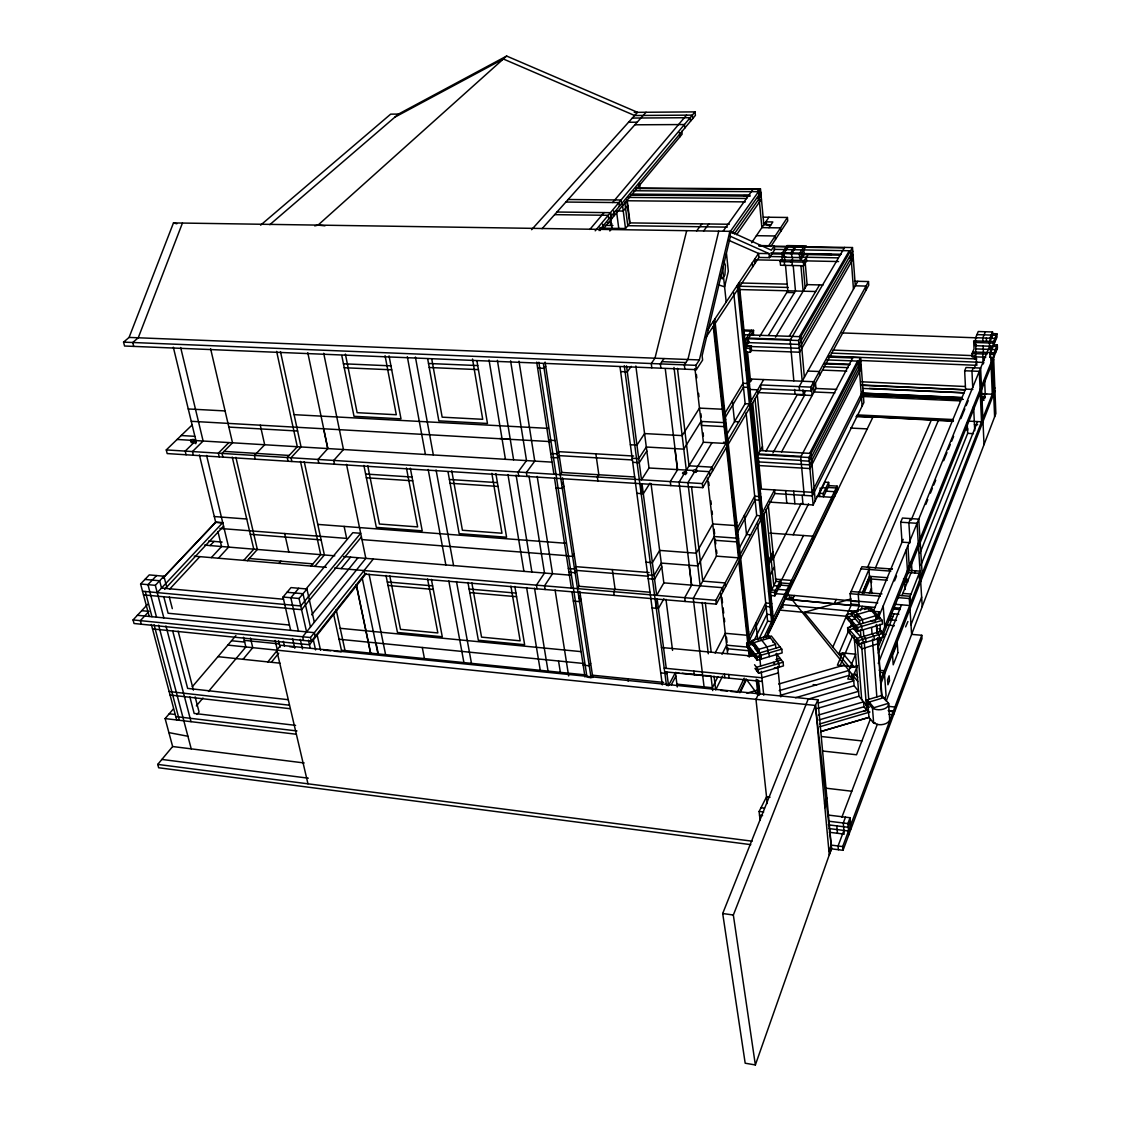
<?xml version="1.0" encoding="UTF-8"?>
<svg xmlns="http://www.w3.org/2000/svg" width="1121" height="1121" viewBox="0 0 1121 1121"><rect width="100%" height="100%" fill="white"/><g stroke="black" fill="none" stroke-linecap="round" stroke-linejoin="round"><path stroke-width="1.5" d="M696.351 369.65L702.615 360.065L702.124 355.763L730.402 236.321L729.883 231.332L173.475 222.925L129.083 337.421L123.562 342.129L124.557 346.011L696.351 369.65L695.861 365.334L699.392 359.953L729.883 231.332L771.346 250.193L774.219 245.821L758.693 245.541M718.743 231.164L687.93 359.491L684.356 364.871L684.861 369.173M686.697 230.674L654.972 358.202L651.273 363.526L651.805 367.814M769.006 224.803C764.116 223.191 766.806 226.834 770.912 224.831M808.311 698.789L722.695 913.503L745.185 1063.212L755.358 1064.95L831.53 848.443L815.443 705.445L817.882 699.756L280.726 645.262L276.705 650.194L307.967 783.817M227.815 645.107L815.443 705.445L829.274 854.833L831.558 848.835L843.02 850.307L921.994 638.718L921.77 635.271L911.625 634.374L909.972 608.997M850.391 821.455L848.205 827.298L828.223 824.818M843.02 850.307L842.698 846.579L921.77 635.271M843.931 830.437L838.06 845.991L838.396 849.718M848.849 834.725L847.882 823.571L850.082 817.727L828.125 815.051M845.486 817.167L843.272 823.01L844.141 832.903M828.937 851.105L831.222 845.108L842.698 846.579M841.857 817.251L877.267 724.446M886.179 701.059L995.854 413.607L993.514 354.32L997.312 344.918L993.738 344.806M884.483 699.616L886.066 695.482L884.259 670.722L879.116 670.232M182.443 223.065L138.247 337.785L132.754 342.508L133.735 346.389M910.995 624.789L921.644 597.115M870.372 719.079L856.542 754.769L822.758 751.028M880.447 680.447L994.803 387.81M880.728 684.048L994.93 390.921M755.358 1064.95L733.344 915.03L815.443 705.445M894.964 604.289L909.734 605.508L909.285 598.516L920.033 571.164L908.711 570.309M824.916 807.666L827.242 801.753M920.859 565.362L977.526 421.58M878.275 663.408L901.522 604.836M981.379 403.574L985.205 393.919L984.63 380.594M914.694 572.971L915.549 570.827M824.566 803.827L826.892 797.942M919.907 553.27L967.675 433.365L967.157 422.603M878.275 653.151L893.998 613.818M901.929 595.629L911.933 570.547L911.387 561.859M877.743 644.057L880.237 637.849M882.129 633.155L990.992 362.7M878.107 647.49L993.654 359.561M997.312 344.918L997.438 348.099L993.64 357.515L990.053 357.389L989.927 354.194L996.989 336.959L996.863 333.764L992.281 333.61M990.053 357.389L990.698 355.805M894.53 580.916L896.506 576.096M925.778 504.478L927.768 499.616M930.416 493.128L932.406 488.266M933.737 485.029L935.713 480.166M943.672 460.717L946.979 452.618M948.31 449.381L950.3 444.519M951.617 441.268L953.607 436.405M960.893 418.581L964.873 408.857M966.19 405.62L968.18 400.758M990.432 349.416L991.707 346.291L991.847 349.472L995.42 349.598L995.546 352.793M993.192 346.319L993.052 343.096L996.863 333.764M853.81 674.744L856.99 667.009L837.401 665.159L842.572 652.983L855.687 654.188L848.933 670.442L849.34 675.332L847.812 679.018L852.675 679.494L852.268 674.59L855.827 674.94L857.761 677.252M878.36 617.797L989.591 346.193L989.451 342.97L992.66 335.193L992.519 331.984L978.255 331.522L975.62 337.715L975.242 345.688L996.681 346.473L996.807 349.654M990.095 341.415L989.969 338.192L992.519 331.984M872.67 609.74L870.316 611.043L879.032 611.786L875.291 620.88L871.073 620.936M910.602 518.589L908.865 522.75L910.154 542.718L902.027 542.144L900.709 522.204L902.461 518.042L918.758 519.135L919.991 539.075M973.322 367.786L971.963 371.051L972.734 387.74M873.553 610.763L903.19 539.341M911.163 520.144L965.545 389.099L964.663 370.757L966.036 367.506L980.637 368.066L984.014 444.659M974.107 368.473L976.727 362.167L983.846 362.433L983.201 364.017L982.753 353.928M985.373 331.76L982.781 337.953L982.921 341.162M840.133 665.412L852.661 635.761M975.242 345.688L975.915 344.119L975.606 353.676L976.867 365.334M985.765 357.235L972.187 356.73L972.047 353.549L974.037 348.827L973.673 340.868L993.696 341.527L993.823 344.75M972.187 356.73L972.846 355.147M860.536 610.623L862.343 606.377M869.406 593.177L871.437 588.357M857.999 614.518L857.117 616.592L860.045 616.844M905.614 626.891L907.898 621.524M862.413 593.331L869.742 576.208M863.983 593.191L870.639 577.609L871.802 593.079M841.955 654.426L838.662 654.118L848.765 630.422M850.124 627.27L852.142 622.533M856.766 611.674L859.148 606.111L858.224 594.368L869.868 567.338M875.347 568.137L938.291 420.627M862.315 593.023L869.462 576.32L868.943 569.468M832.847 647.069L851.091 605.438L850.138 593.71L861.923 566.736L891.966 569.034M867.486 567.534L931.467 419.716M758.595 693.745L755.974 699.336L767.268 803.519M739.356 692.624L746.011 678.836M765.993 637.387L837.387 489.359M740.168 692.582L746.488 679.494L758.02 694.992M766.456 638.017L873.035 416.872L953.34 421.356M744.218 678.177L737.478 692.119L730.78 691.433M763.401 638.536L771.598 621.595L767.605 621.244L758.623 639.699M772.677 619.353L837.121 486.122L828.909 485.617L823.445 496.757L823.164 493.506L828.643 482.38L824.986 482.156L819.493 493.268L819.773 496.519M834.108 603.827L836.224 599.455M750.72 655.925L752.864 651.525M772.523 611.295L770.884 614.672L766.89 614.322L754.265 640.105M770.94 595.531L774.849 595.854L781.183 582.948L789.955 583.649L790.277 587.054M771.724 603.476L770.085 606.839L766.077 606.489L749.094 640.946M774.849 595.854L774.513 592.434L780.847 579.543L781.351 584.644M771.374 600.001L769.735 603.336L765.713 603L748.155 638.522M781.799 579.641L803.463 535.502M875.081 607.442L785.204 599.16L784.742 594.41L775.914 593.682L775.578 590.263L771.654 589.954L775.9 581.365L768.305 505.249M748.646 631.712L746.894 635.257L725.273 633.295L715.142 653.067M768.53 591.664L770.183 588.329M769.609 502.11L813.145 504.968L863.885 402.509L860.592 357.683L828.727 356.464M863.254 393.961L812.347 495.916L774.863 493.534L716.333 604.135L364.801 574.12L311.302 641.226L134.03 623.5L133.063 619.927L147.65 604.331M722.611 676.033L715.688 689.905L714.049 676.145M793.122 534.773L808.577 503.805M770.183 575.367L774.457 566.848M863.002 390.542L812.024 492.301L761.453 489.106L752.709 402.663M717.93 676.636L712.353 687.734L676.916 684.146M772.607 559.996L801.235 503.315M721.98 654.342L726.632 645.164L748.197 647.167M769.02 563.849L773.308 555.371M760.094 820.348L759.113 811.464L766.54 796.835L770.015 797.255M772.972 551.924L768.67 560.388L765.517 560.15M861.096 364.633L809.6 464.865L758.707 461.908L759.071 461.235M861.348 368.108L809.937 468.55L759.071 465.565M860.844 361.158L809.278 461.179L801.067 460.717M792.183 599.833L794.425 595.503M813.145 504.968L808.956 457.494L860.592 357.683M809.684 453.346L857.509 361.102M768.137 632.384L782.584 604.625L855.127 611.618M851.091 605.438L785.204 599.16L787.46 594.845L851.273 600.87M852.941 357.389L800.73 457.032L804.205 495.398M671.297 684.777L675.879 676.131M624.285 365.726L666.463 685.309L668.522 685.52L675.417 672.558L678.822 672.894M716.333 604.135L715.885 600.338L774.513 489.919L774.863 493.534M739.285 548.071L756.689 515.492L746.096 412.752M738.543 538.5L736.721 541.891L714.609 540.266M760.907 496.981L759.197 500.162L755.092 499.896L736.763 533.708M781.575 451.945L815.948 388.469L815.499 383.34M738.136 534.745L736.315 538.122L714.189 536.525L697.78 565.937L661.292 563.078L654.061 575.423L647.686 574.905M760.542 493.296L758.819 496.477L754.699 496.211L737.17 528.467M191.971 425.111L166.272 449.913L167.183 453.571L702.797 487.635L760.921 388.749L811.142 390.977L868.747 285.154L868.495 281.553L854.426 281.217M707.491 478.078L716.431 556.142L693.268 598.418L704.072 686.893M772.93 453.024L804.64 395.153L804.346 391.719M736.777 522.148L734.942 525.511L712.746 523.955L696.253 553.199L659.652 550.411L652.38 562.686L646.004 562.182M757.558 484.132L759.281 480.979M811.142 390.977L810.805 387.123L868.495 281.553M758.595 392.588L803.393 394.606L805.551 390.683M765.993 451.062L797.171 394.816L812.136 395.489L811.548 388.623M857.817 281.301L799.203 386.619L799.553 390.458M762.448 446.578L757.964 454.594L808.956 457.494M663.94 598.726L658.405 608.465L652.086 607.918M853.291 258.545L799.637 352.218L751.546 350.425L750.369 352.316L746.222 352.162M651.021 483.585L663.842 582.864L656.668 595.321L642.011 483.768M853.025 254.887L799.301 348.323L747.006 346.403L746.614 342.536L798.951 344.413L852.759 251.216M799.399 336.65L849.298 250.74M802.202 381.21L798.6 340.504L852.478 247.545L774.429 246.158M661.782 566.862L654.566 579.235L648.204 578.716M844.645 247.405L790.151 340.195L793.836 380.86M702.797 487.635L702.335 483.585L763.709 379.571M789.324 336.16L819.549 284.93M588.357 677.364L591.033 677.645L592.463 675.206L663.66 682.409M590.669 663.352L589.226 665.776L583.186 665.173M726.954 434.345L745.157 403.672L733.737 292.847M726.072 423.402L724.152 426.597L701.452 425.42L701.802 421.706M749.473 384.377L747.679 387.362L743.461 387.179L725.133 417.558M725.637 419.422L723.718 422.603L700.989 421.44L683.796 449.143L646.299 447.013L638.718 458.643L632.174 458.265M749.08 380.481L747.287 383.466L743.055 383.284L724.698 413.593M626.513 365.81L641.492 479.774L649.017 468.003L693.24 470.47A2.116 1.009 -6.6 0 1 695.581 469.755L696.085 469.811A2.116 1.009 -6.6 0 1 697.122 470.848L696.926 471.114A2.116 1.009 -6.6 0 1 694.572 471.829L687.916 482.689L700.163 585.849M711.975 442.711L695.693 469.769L696.001 472.431M775.466 337.197L807.092 284.622L805.074 260.969M724.194 406.068L722.26 409.221L699.462 408.114L682.171 435.607L644.575 433.575L636.938 445.121L630.38 444.757M745.955 370.392L747.749 367.436M684.034 474.015L679.088 482.128L691.657 585.148L684.707 597.689L685.169 601.473M694.95 368.627L703.385 442.235L685.281 471.969L685.59 474.645M768.502 335.277L795.462 290.998L793.22 265.579M665.271 368.781L677.588 469.727L670.288 481.582L670.792 485.589M759.674 336.468L787.811 290.801L785.527 265.411M783.271 256.793L780.174 261.627L780.51 265.257L803.659 265.747L806.658 260.885L806.349 257.241M750.369 352.316L749.977 348.449L751.546 345.927L748.786 345.829M803.659 265.747L803.351 262.104L808.339 254.033L805.761 253.991M747.399 345.772L745.829 348.295L749.977 348.449M804.486 253.963L800.478 260.394L800.17 256.737M749.08 341.975L748.099 343.558L746.026 343.474L746.614 342.536M786.227 246.9L781.954 253.556L782.276 257.213L801.599 257.592L804.107 253.556L803.799 249.913M748.099 343.558L747.707 339.677L753.564 330.317L743.279 329.966M801.599 257.592L801.291 253.921L806.293 245.919L787.082 245.583L786.578 246.368M580.972 599.231L579.487 601.599L573.349 601.066M746.026 343.474L745.633 339.593L751.49 330.247M803.869 246.676L799.343 253.892L799.665 257.55M649.97 483.193L643.328 493.73L636.84 493.296M790.445 261.838L791.468 260.212M578.926 597.899L580.412 595.545M577.511 588.623L579.011 586.269L562.602 477.854M790.319 253.71L795.392 245.723M796.667 245.751L791.608 253.738L791.93 257.396M782.276 257.213L784.728 256.443L784.21 257.241L783.873 253.598L789.002 245.611M646.817 451.034L639.25 462.693L632.706 462.3M574.134 554.11L572.621 556.422L566.427 555.932M705.922 337.421L758.931 257.438L769.468 257.648L774.583 249.815L774.219 245.821M770.772 246.578L787.727 220.837L787.432 217.474L763.331 217.166M768.558 246.003L787.432 217.474M707.701 329.812L758.539 253.43L769.09 253.64L769.468 257.648M768.978 227.717L772.845 221.958L765.797 221.86M751.616 242.739L764.368 223.962C770.365 222.855 760.444 222.252 764.368 223.962M765.265 222.645L768.936 217.236M664.024 358.552L660.353 363.891L660.886 368.192M563.863 486.192L562.308 488.42L556.016 488.013M561.705 484.496L563.26 482.268M736.637 234.667L761.439 199.188M734.283 233.967L761.117 195.769M560.22 474.659L561.775 472.445L545.086 362.097M731.943 233.266L760.781 192.322M729.589 232.537L760.458 188.889L636.153 188.006M631.249 366.329L627.312 371.864L620.642 371.583M757.292 191.691L759.281 188.874M723.213 231.01L753.354 188.832M703.582 231.052L708.766 223.976M696.617 230.94L701.858 223.878M545.703 366.259L544.077 368.333L537.618 368.066M366.203 573.518L309.466 644.743L152.526 628.937M311.302 641.226L310.475 637.541L373.307 558.987M271.352 662.273L278.765 653.151M311.652 614.798L357.991 557.726M603.294 228.194L625.49 228.516L630.058 222.897L627.101 199.482M267.835 661.908L277.391 650.18L275.121 640.469M341.162 568.613L350.565 557.123M361.424 536.903L301.577 609.684L143.488 594.873M609.824 230.996L612.024 228.32L610.777 218.805M610.16 225.447L611.716 223.583M627.858 205.479L623.262 211.042L616.494 210.958L618.75 228.418M750.818 844.645L158.65 767.759L157.739 764.41L172.634 746.53L165.123 718.589L173.307 709.004M306.005 589.001L352.807 532.685L360.682 533.302L300.736 605.957L142.535 591.243M306.579 631.908L299.055 598.488L306.93 589.001L290.998 587.586L283.038 597.017L290.675 630.338M599.104 230.604L695.412 115.365L695.034 111.89L634.234 112.352M197.058 714.427L199.062 712.017L195.138 696.856M243.047 659.302L252.757 647.658L250.431 637.989M314.805 566.371L324.375 554.965L304.225 461.67M298.761 588.273L290.843 597.731L298.424 631.095M311.106 566.063L320.704 554.671L300.484 461.432M196.343 705.922L202.971 698.033M208.492 691.447L245.849 646.943L243.509 637.289M595.195 230.828L695.034 111.89M589.842 229.441L604.093 212.584M612.612 202.509L686.514 115.141M192.28 686.753L235.9 635.621M279.017 563.345L280.909 561.173M542.06 228.712L646.06 112.254M247.349 560.668L257.354 549.458L235.886 457.34M243.761 560.36L253.78 549.164L232.257 457.102M531.592 229.693L637.513 112.324L506.636 56.05L398.445 114.09L269.811 224.676M218.427 558.216L228.6 547.09L206.6 455.476M211.337 557.613L221.552 546.516L217.936 531.564M169.537 589.254L199.846 556.647M210.131 545.577L214.013 541.415M164.605 589.366L223.569 526.155M157.234 592.617L222.729 522.652L215.638 522.106L163.232 577.749M149.219 616.452L140.601 583.985L155.329 585.33L163.918 576.222L166.735 587.082M163.246 577.805L215.708 522.372L222.799 522.947M156.576 575.563L147.958 584.658L156.52 617.167M140.601 583.985L149.261 574.905L163.918 576.222M228.852 442.585L218.343 453.178L219.226 456.878M193.358 443.117A1.934 0.827 -13.2 0 1 193.316 441.66A1.934 0.827 -13.2 0 1 196.175 441.828A1.934 0.827 -13.2 0 1 193.358 443.117L185.203 451.104L186.1 454.776M314.707 225.881L318.042 225.111L506.636 56.05M260.604 225.167L390.683 114.146L398.445 114.09M394.914 117.13L503.343 58.993L634.64 115.505L692.344 115.113L692.722 118.588M863.562 711.457L866.729 710.154L861.39 642.487M875.039 722.653L873.637 723.073L868.971 717.37L867.808 702.475L883.782 697.654M881.891 695.412L865.944 700.233L872.488 708.136L873.637 723.073L878.682 724.67A9.178 5.367 -2.4 0 0 889.612 718.211L888.519 703.287L881.891 695.412L877.589 637.695M866.337 705.207L867.738 704.773M869.602 707.029L868.2 707.463L858.966 696.253L854.188 637.036M819.913 726.716L869.98 712.003M778.394 672.88L761.888 677.771L664.192 668.158M761.383 659.008L760.977 655.281L750.762 642.011L746.642 643.216L747.034 646.929L757.207 660.241L782.15 652.898L781.785 649.157L771.346 635.999L768.221 636.91M858.364 611.281L846.565 614.728L846.859 618.428L858.041 631.291L882.479 624.089L882.213 620.361L870.779 607.638L864.571 609.46M775.956 659.582L780.076 658.363M781.337 659.961L756.493 667.289L756.899 670.989M881.246 631.207L856.906 638.395L857.201 642.095M754.559 664.739L758.202 669.545L783.089 662.189L783.453 665.902L758.609 673.245L754.965 668.438M847.616 627.634L858.784 640.567L883.166 633.365L883.432 637.064L859.078 644.281L847.924 631.319L847.616 627.634L854.3 625.672M770.295 637.835L753.746 642.683L754.139 646.397M752.457 644.211L748.31 645.416L748.45 646.649M871.185 610.385L854.959 615.135L855.253 618.848L851.189 620.039L851.498 623.752M775.494 644.435L768.572 635.663L752.051 640.483L758.861 649.311L775.494 644.435L775.886 648.162M875.949 615.695L868.355 607.218L852.156 611.954L859.653 620.474L875.949 615.695L875.991 619.156M748.043 656.163L754.685 654.216M780.02 646.943L755.106 654.272L755.498 657.999M880.293 618.231L855.869 625.406L856.29 631.796M746.642 643.216L756.815 656.5L781.785 649.157M863.142 643.076L862.848 639.376L853.501 628.587L849.466 629.778L849.76 633.449M846.565 614.728L857.747 627.564L882.213 620.361M761.117 656.528L756.941 657.747L746.768 644.463M838.662 654.118L842.572 652.983L853.95 666.729M857.537 665.664L849.998 667.892L804.303 612.388L851.021 598.964M818.372 715.058L863.562 701.83L863.955 706.776L868.579 712.424M818.82 720.004L863.955 706.776M819.815 723.928L866.729 710.154M809.25 698.817L854.132 685.758L858.56 691.307L818.512 702.993M817.293 708.43L858.966 696.253M785.204 599.16L791.846 597.255L794.06 599.903M889.135 569.762L892.442 568.809M779.221 690.606L848.933 670.442M779.824 695.468L849.34 675.332L853.726 680.811L795.476 697.724M746.852 693.17L757.81 690.004M778.675 684.034L844.575 665.019M774.331 667.85L779.319 667.121L778.941 663.422L777.203 661.18L776.419 653.445M632.328 118.055L690.172 117.691L690.55 121.18M628.559 122.245L637.176 122.203M634.864 124.795L684.413 124.543L684.805 128.06M635.761 188.468L760.136 189.351L760.781 196.231M633.715 190.738L758.483 191.691L761.888 227.619L780.538 227.885L780.847 231.29M759.267 192.784L760.458 192.798M632.412 194.101L749.949 195.068M629.988 194.662L689.373 195.166M743.531 195.615L748.772 195.657M631.361 195.138L750.187 196.147M627.69 197.408L746.754 198.473M757.936 198.571L759.127 198.585M568.137 199.51L621.076 200L621.552 203.742M626.373 200.757L745.339 201.892M565.867 202.046L618.918 202.579L619.395 206.32M556.955 212.023L610.455 212.668L610.945 216.437M554.629 214.643L608.227 215.302L608.731 219.085M607.484 222.575L610.819 222.631M630.058 222.897L729.309 224.256M765.755 224.761L763.849 224.732L760.458 188.889M605.158 225.377L612.949 225.489M727.305 227.129L627.774 225.699L624.803 202.242M756.409 235.676L775.2 235.985L775.508 239.404M758.805 245.877L769.216 246.074M774.079 246.69L844.337 247.937M774.079 249.366L850.615 250.768L853.459 289.12M770.94 252.926L783.117 253.164M804.107 253.556L841.339 254.271M781.954 253.556L801.291 253.921M810.007 254.061L831.796 254.481M771.136 253.864L783.243 254.089M804.149 254.495L839.853 255.182M769.398 256.513L785.821 256.835M838.27 257.872L802.496 257.171L802.174 253.528M849.844 258.096L851.161 258.124M781.211 260.002L804.36 260.478L804.668 264.122M755.89 259.848L781.855 260.38M806.658 260.885L838.55 261.543M780.174 261.627L803.351 262.104M740.827 282.982L786.732 284.117M807.092 284.622L823.038 285.014M739.664 286.233L788.105 287.466M739.243 289.54L815.654 291.516M786.802 292.455L794.453 292.651M976.937 334.619L991.244 335.081L991.384 338.29L994.972 338.416L995.098 341.611M992.66 335.193L996.233 335.305L996.359 338.5M975.62 337.715L989.969 338.192M744.33 330.947L752.976 331.241L753.368 335.095L753.564 330.317M975.102 342.48L993.052 343.096M743.615 334.731L800.814 336.706L804.374 377.329M746.614 338.024L790.529 339.565M746.222 338.654L798.6 340.504M745.633 339.593L747.707 339.677M976.125 348.911L989.002 349.374M842.025 332.923L976.783 337.841M972.706 351.966L994.145 352.751L994.285 355.946M972.047 353.549L987.055 354.096M989.927 354.194L993.514 354.32M828.419 357.039L852.647 357.963M826.85 359.911L858.784 361.144L862.119 406.068M833.071 350.06L972.369 355.609M831.418 353.087L976.853 358.972L974.485 358.874L974.331 355.441M825.406 363.316L850.012 364.199M857.775 364.591L859.05 364.633M823.795 363.765L849.704 364.787M129.083 337.421L699.392 359.953M964.663 370.757L979.292 371.345L981.534 421.776L968.53 421.132M823.963 366.707L848.191 367.674M661.894 361.649L685.856 362.601M822.52 370.098L846.733 371.079M123.562 342.129L695.861 365.334M829.764 356.142L976.727 362.167M859.737 360.458L975.116 365.264M807.863 371.051L819.339 371.513L819.647 375.339M428.516 363.484L477.728 365.572M965.545 389.099L972.818 389.421M861.39 385.33L965.503 389.814L861.587 384.965M343.446 363.793L390.949 365.852M429.245 367.506L478.415 369.622M863.352 388.455L963.92 392.84M980.973 393.737L992.295 394.228L990.768 357.529M810.805 387.123L760.542 384.923L760.921 388.749M344.245 367.73L391.705 369.818M815.948 388.469L836.7 389.379M862.007 381.813L964.999 386.493M981.099 396.862L985.345 397.044M862.497 393.121L961.888 397.633M862.343 393.233L961.818 397.647M834.865 392.896L814.042 391.972L813.314 383.396M749.22 389.449L757.656 389.828L758.034 393.667M981.225 400.155L984.056 400.281M862.539 396.47L960.487 400.884M869.378 388.37L963.822 392.784M981.323 393.597L986.564 393.849M745.157 403.672L749.36 403.882M857.187 414.896L953.032 419.534M856.542 416.073L953.453 420.781M856.08 416.62L872.755 417.432M974.443 424.593L977.666 424.747M967.773 428.698L965.377 428.572L965.433 429.805L967.829 429.932M738.795 421.79L734.535 421.58L732.349 400.968M967.675 433.365L973.434 433.659M850.601 428.054L867.234 428.895M188.258 408.955L225.083 410.931M294.08 414.658L548.379 428.39M723.521 442.235L726.632 442.403M703.385 442.235L726.002 443.482L713.236 326.365M548.673 440.161L555.035 440.511M191.257 421.3L550.397 441.604M758.342 453.921L801.081 456.345M228.852 427.087L297.611 431.025M758.3 457.957L801.039 460.409M633.645 456.037L558.636 451.651L557.053 453.851L550.719 453.473M632.454 459.96L559.239 455.63L557.655 457.83L551.322 457.452M181.182 435.523L194.83 436.335M177.104 439.46L190.668 440.273L191.271 442.711M193.961 440.469L551.854 462.132M697.08 470.918L709.383 471.661L709.831 475.668M827.999 487.467L836.238 487.971L836.602 492.483M822.155 487.677L825.911 487.915L826.191 491.166L834.444 491.685L834.809 496.197M224.032 451.385L289.162 455.448M561.775 472.445L634.724 477M166.272 449.913L702.335 483.585M820.418 491.404L820.124 487.957M819.493 493.268L823.164 493.506M816.845 496.337L831.726 497.29L831.992 500.541M365.614 474.029L412.024 477.042M449.409 479.48L497.402 482.619M366.357 477.756L412.724 480.811M450.096 483.263L498.046 486.43M900.709 522.204L917.048 523.311L922.233 606.587M756.689 515.492L760.795 515.772M769.903 533.12L812.907 536.188L813.215 539.509M750.678 534.801L746.53 534.507L744.47 515.043M214.293 516.543L246.718 519.009M317.775 524.404L565.965 543.293M716.431 556.142L738.459 557.824L726.422 447.433M860.998 568.851L890.859 571.15M907.716 572.439L919.178 573.321L919.612 580.23M919.318 577.988L920.453 578.072M869.462 576.32L887.79 577.749M903.47 578.968L908.304 579.347M907.772 580.51L904.563 580.258L905.179 589.492M919.528 581.435L920.677 581.519M887.342 580.244L870.737 578.94L871.199 577.861L871.549 582.556M904.647 581.603L907.87 581.855M219.954 528.453L346.641 538.402L344.133 526.408M361.971 539.593L566.189 555.624M250.305 534.283L321.124 539.902M775.34 579.123L791.51 580.426L791.832 583.817M775.9 581.365L779.796 581.673L780.3 586.773M649.087 572.537L576.04 566.666L574.541 568.992L568.361 568.487M902.811 593.415L911.023 594.074M499.812 438.465L510.265 439.334M780.132 585.078L788.918 585.793L789.24 589.198M851.091 591.51L881.933 593.892M898.51 595.349L910.154 596.288L910.616 603.28M647.924 576.208L576.6 570.421L575.101 572.747L568.936 572.242M208.772 540.981L222.14 542.074M850.138 593.71L880.349 596.162M897.361 597.549L909.285 598.516M204.54 545.114L334.801 555.82M343.488 556.534L570.841 575.213M663.842 582.864L722.597 587.684L723.031 591.468M770.589 592.112L774.513 592.434M850.699 600.632L877.771 602.874M850.741 601.094L858.798 601.767M850.979 604.093L859.036 604.765M900.121 608.185L893.563 607.638L893.661 608.997L900.205 609.544M870.611 610.342L873.427 610.581M249.268 558.51L312.955 563.877M579.011 586.269L649.984 592.252M891.279 613.593L898.902 614.238M848.681 610.987L855.155 611.534M194.213 556.17L326.337 567.352M334.576 568.053L715.885 600.338M890.13 616.466L892.848 616.69M889.023 619.212L891.755 619.437M888.827 619.689L896.464 620.403M887.37 624.929L894.334 625.784M387.305 581.953L432.636 585.877M469.139 589.029L515.968 593.093M388.02 585.484L433.309 589.436M469.783 592.617L516.571 596.694M882.942 634.36L885.688 634.612M144.945 579.431L159.63 580.762L161.522 588.035L283.501 599.245M287.032 592.28L303.006 593.724L310.461 627.073M283.038 597.017L299.055 598.488M846.201 616.27L779.936 610.118L782.584 604.625L782.892 607.792M661.46 647.49L754.167 656.261M880.083 672.306L883.502 672.642M340.209 628.306L580.916 651.609M141.708 610.679L148.953 611.393L140.349 620.656L141.302 624.229M289.4 625.028L168.094 613.243L163.764 596.638M137.407 615.289L314.37 632.664L315.197 636.35M339.046 639.25L583.817 663.492M682.227 673.231L702.643 675.262M704.31 675.417L710.966 676.075L712.704 690.592M664.669 671.787L762.28 681.456M133.063 619.927L310.475 637.541M694.572 471.829L694.067 471.773A2.116 1.009 -6.6 0 1 693.03 470.722M660.731 672.88L666.939 673.497M318.042 225.111L324.978 225.825M244.252 640.357L279.353 643.916M585.568 674.898L341.415 650.194L333.568 613.958M888.869 706.398L894.922 707.015L895.175 710.56M231.543 640.75L244.616 642.081M289.61 646.649L294.725 647.167M323.857 650.124L330.765 650.825M334.226 651.175L341.134 651.876M720.719 690.424L727.417 691.096M888.21 710.56L893.395 711.092L893.647 714.652M893.255 711.485L888.575 711.008L893.143 711.779M889.107 714.385L892.05 714.694M217.964 656.668L279.956 663.184M821.875 736.581L861.909 740.911M813.145 684.637L816.592 685.015M287.901 699.658L187.641 688.392L172.662 630.815M169.145 691.545L289.26 705.179M170.07 695.006L290.073 708.71M295.594 725.357L194.157 713.432L189.841 696.828M825.771 788.161L851.778 791.23M169.229 713.783L174.904 714.455M175.787 716.585L296.953 730.948M165.123 718.589L296.042 734.213M761.019 807.709L764.41 808.129M759.113 811.464L763.681 812.038M829.47 821.301L847.882 823.571M759.534 815.219L762.574 815.598M172.634 746.53L304.183 762.967M828.909 828.559L848.527 831.011M829.246 832.258L844.253 834.136M161.872 759.435L308.303 778.184M157.739 764.41L752.149 841.184M722.695 913.503L733.344 915.03M168.893 732.616L187.908 736.259M173.475 222.925L176.852 223.78M718.967 285L724.6 286.822L728.328 271.296L726.52 253.822M728.692 240.3L758.539 253.43L758.931 257.438M730.402 236.321L769.09 253.64M878.906 628.587L883.166 633.365M855.001 611.113L862.511 619.633L862.806 623.36M877.827 643.818L861.895 648.877L854.44 640.203M850.601 613.551L861.839 626.359L862.119 630.086M867.346 699.812L873.89 707.715M791.846 597.255L794.116 600.015M854.426 673.245L855.827 674.94M857.761 681.428L787.39 593.808M776.293 653.529L783.089 662.189M760.122 638.129L766.988 646.929L769.496 656.626M773.238 662.357L774.975 664.585M752.191 641.73L759.001 650.558M758.328 652.898L755.134 648.751L754.601 643.776M720.579 274.701L722.204 278.919L724.909 274.953L725.455 265.425L723.858 261.193M145.282 591.51L151.952 616.718M154.081 624.747L179.374 720.285M151.349 624.481L176.698 719.962M158.636 625.21L191.229 748.856M155.329 585.33L163.848 617.895M165.95 625.938L191.004 721.672M169.299 597.031L172.312 608.633M178.141 631.193L193.401 690.13M193.358 455.238L192.462 451.553L203.125 441.029L180.663 347.51M173.321 347.216L195.923 440.595L195.797 443.734M199.412 455.014L215.708 522.372M222.897 457.116L222.028 453.416L232.509 442.809L210.608 348.743M278.625 640.82L280.124 647.223M283.389 641.366L284.482 646.116M292.567 638.578L294.767 648.218M255.252 459.176L254.411 455.448L264.682 444.757L260.282 425.195M303.497 640.441L302.656 636.756L365.824 558.37L346.515 464.36M300.288 639.348L302.474 648.947M284.65 533.526L288.826 552.05M308.429 640.161L310.223 648.092M306.93 589.001L314.328 622.281M317.173 635.061L320.564 650.32M313.334 639.881L315.576 649.928M291.838 461.502L291.012 457.746L301.059 446.957L280.474 351.63M288.055 461.263L287.228 457.508L297.303 446.733L276.635 351.405M336.16 609.53L345.016 650.558M318.784 463.211L317.986 459.442L327.85 448.568L307.799 352.751M334.506 464.206L333.722 460.437L343.474 449.521L323.703 353.283M356.366 584.826L370.659 653.151M323.577 428.783L327.724 448.568M356.24 584.812L370.533 653.137M364.059 570.547L364.801 574.12M376.025 642.908L378.309 653.921M362.335 578.646L377.945 653.893M369.075 574.204L385.61 654.664M345.394 354.068L357.123 412.682L396.302 414.742L385.064 355.707M367.73 465.691L379.402 524.025L417.657 526.898L406.419 467.905M389.758 575.788L400.477 629.357L437.849 632.945L427.577 579.011M341.793 355.553L354.012 416.311L400.996 418.834L389.057 355.875M363.891 465.453L376.334 527.374L422.211 530.85L410.328 468.158M386.002 575.465L397.465 632.454L442.277 636.77L431.389 579.333M422.281 647.49L424.453 658.602M407.329 356.716L425.42 454.481M428.194 469.489L445.85 564.942M448.806 580.916L463.912 662.595M415.415 357.053L433.337 454.958M436.083 469.993L453.585 565.587M456.499 581.575L471.479 663.352M431.739 358.916L442.164 417.166L482.717 419.31L472.516 359.014M451.763 470.778L462.413 530.261L501.97 533.232L491.839 473.328M471.829 582.78L481.554 637.134L520.158 640.834L510.91 586.115M427.661 358.748L438.857 420.865L487.467 423.472L476.929 360.78M448.064 472.025L459.162 533.652L506.58 537.239L495.888 473.58M467.947 582.458L478.359 640.259L524.642 644.715L514.847 586.451M489.036 359.967L505.431 459.316M507.953 474.547L523.927 571.36M526.604 587.544L540.252 670.316M518.701 475.921L518.07 472.011L526.52 460.591L510.587 360.85M537.029 588.833L536.441 585.134L544.498 573.055L528.972 475.879M497.388 360.303L513.6 459.806M516.094 475.066L531.886 572.018M534.535 588.217L548.043 671.101M526.996 476.453L526.366 472.53L534.759 461.095L519.009 361.186M545.114 589.52L544.526 585.821L552.527 573.714L537.183 476.411M558.538 660.984L560.36 672.348M555.091 589.982L568.641 675.935M536.707 362.111L553.914 474.267M554.517 478.205L571.374 588.105M571.934 591.804L585.008 677.028M543.447 364.171L591.033 677.645M538.865 362.209L587.012 677.238M579.781 591.37L592.813 677.56M595.868 453.837L598.838 474.758L597.325 477L597.899 480.965M612.304 569.58L615.107 589.31L613.677 591.678L614.21 595.419M627.816 678.78L628.152 681.162M602.608 224.158L603.238 228.852L682.114 134.184L681.792 131.283M620.081 367.352L662.329 684.889M599.931 227.353L600.352 230.506M657.172 599.09L666.266 668.368M666.743 671.983L668.522 685.52M640.567 483.669L641.885 493.632M655.477 598.936L656.71 608.325M613.705 210.902L614.308 215.568M611.085 214.027L611.702 218.693M635.845 365.992L649.017 468.003M665.972 599.343L672.558 650.39M675.417 672.558L677.28 686.977M626.695 199.748L629.68 223.359M622.463 204.821L625.49 228.516M639.446 182.989L640.175 188.917M638.508 184.096L639.068 188.552M693.815 671.073L694.263 674.716M674.87 448.638L677.448 469.727M689.093 565.264L691.517 585.134M674.001 367.45L686.318 470.26M702.138 602.425L708.29 653.781M677.448 368.333L689.037 465.79L712.031 467.163L712.48 471.17M691.517 486.598L702.755 581.112L725.119 582.934L725.553 586.703M705.333 602.79L711.218 652.324M724.446 674.085L724.867 677.743M696.393 374.47L696.786 377.903M698.565 393.345L698.958 396.778M700.891 413.719L701.27 417.054M703.063 432.762L703.456 436.125M708.71 482.086L709.103 485.477M710.854 500.765L711.232 504.156M712.017 510.952L712.41 514.343M714.091 529.112L714.638 533.82M715.24 539.145L715.787 543.909M716.515 550.243L716.88 553.424M721.91 597.451L722.513 602.65M723.101 607.848L723.704 613.047M724.292 618.246L724.684 621.721M726.464 637.204L727.039 642.291M728.005 650.712L727.641 647.532L727.039 648.709L748.576 650.726L749.164 649.535L749.851 655.925M720.705 593.401L727.585 653.487M728.664 674.506L729.084 678.163M679.424 132.46L679.915 136.832M738.865 561.551L749.276 657.116M757.712 679.634L759.379 695.118M752.051 640.483L752.583 645.444M756.213 679.116L757.88 694.586M750.762 642.011L750.902 643.258M714.778 319.177L749.935 643.608M750.678 650.348L751.196 655.14M713.446 321.166L748.408 642.585M755.918 622.828L757.726 639.839M758.861 649.311L759.393 654.286M759.828 658.321L760.641 666.07M761.215 671.367L763.737 695.188M756.815 656.5L757.207 660.241M758.202 669.545L758.609 673.245M758.553 680.699L760.024 694.375M722.485 266.798L726.198 302.025M772.887 641.128L773.014 642.375M757.6 524.278L767.605 621.244M768.572 635.663L768.698 636.896M755.036 399.146L760.206 450.572L811.058 453.43L815.219 500.793M766.147 509.607L773.784 585.638L777.694 585.961L778.03 589.366L786.83 590.094L787.292 594.831M748.296 338.724L748.688 342.606M747.567 351.952L750.566 381.532M763.947 513.754L771.654 589.954M750.425 381.771L750.313 378.996L813.762 381.715L814.084 385.554M739.131 282.59L751.154 400.856M751.546 404.709L762.49 512.563M762.869 516.206L773.224 618.231M748.982 385.204L750.65 401.696M777.736 666.491L780.833 696.884M738.515 283.515L773.028 622.8M737.268 285.393L771.949 625.056M757.278 394.872L762.77 449.927M751.154 346.557L751.546 350.425M754.657 259.273L755.05 263.295M752.275 262.846L752.667 266.882M787.362 589.015L787.811 593.752M785.611 490.62L786.816 503.231M793.71 491.138L794.887 503.763M782.794 256.401L782.472 252.757L801.795 253.122L802.104 256.779M794.621 389.463L795.041 394.228M802.174 495.272L802.986 504.296M817.882 699.756L831.558 848.835M836.812 825.883L837.471 833.295M784.728 256.443L784.35 265.341M792.547 257.802L792.057 265.509M802.972 389.828L803.393 394.606M803.239 265.887L805.13 287.901M850.082 817.727L851.035 828.853M800.94 265.747L803.14 291.194M828.643 482.38L828.909 485.617M851.554 673.707L851.96 678.597M852.156 611.954L852.464 615.667L848.401 616.844L848.709 620.544M853.137 623.977L853.501 628.587M853.333 675.921L854.132 685.758M837.121 486.122L837.499 490.634M859.653 620.474L859.947 624.201M860.353 629.47L860.97 637.204M857.747 627.564L858.041 631.291M858.784 640.567L859.078 644.281M857.215 643.44L861.713 699.602M866.001 642.221L865.706 638.522L863.815 636.35L863.338 630.17M864.235 641.646L868.747 699.378M874.24 639.783L873.96 636.083L872.068 633.926L871.592 627.746M872.46 639.208L876.846 696.94M868.355 607.218L868.537 609.684M877.603 615.233L877.785 617.713M879.382 638.269L879.102 634.57L876.958 632.146L881.008 630.955L881.19 633.407M876.622 624.691L877.197 632.412M876.384 624.425L876.958 633.589M877.351 638.816L881.695 697.136M883.208 605.957L884.707 626.737M852.478 247.545L855.295 285.813L866.015 286.079L866.281 289.694M879.032 611.786L879.551 618.96M879.943 624.187L880.447 631.137M880.924 637.583L881.106 640.021M906.104 550.033L907.66 573.84M907.884 545.689L909.201 565.895M920.215 542.578L922.135 573.784M973.588 406.18L974.724 430.688M986.368 338.08L986.508 341.288M983.131 345.969L983.411 352.358M983.621 357.263L983.776 360.71M984.574 395.545L984.7 398.67M992.183 357.683L994.621 416.872M990.305 346.221L990.572 352.625M748.268 379.613A1.976 0.869 -5.9 0 1 751.042 379.388A1.976 0.869 -5.9 0 1 751 380.636A1.976 0.869 -5.9 0 1 748.225 380.846M889.471 680.741L887.93 684.777L887.566 679.844L889.121 675.823L889.471 680.741M897.907 652.66L893.213 664.823L892.54 655.379L897.248 643.272L897.907 652.66M868.971 717.37L820.838 731.537L868.971 717.37M888.519 703.287L872.488 708.136A9.22 5.325 -2.5 0 0 883.376 709.145A9.22 5.325 -2.5 0 0 888.519 703.287M962.897 399.342L863.31 394.886L962.911 399.328M685.506 471.983L684.987 471.955A2.116 1.009 -6.7 0 0 682.633 472.894A2.116 1.009 -6.7 0 0 683.796 474.001L684.314 474.029A2.116 1.009 -6.7 0 0 686.669 473.104A2.116 1.009 -6.7 0 0 685.506 471.983M191.397 441.282A1.934 0.827 -13.2 0 0 194.213 440.007A1.934 0.827 -13.2 0 0 191.355 439.838A1.934 0.827 -13.2 0 0 191.397 441.282"/></g></svg>
